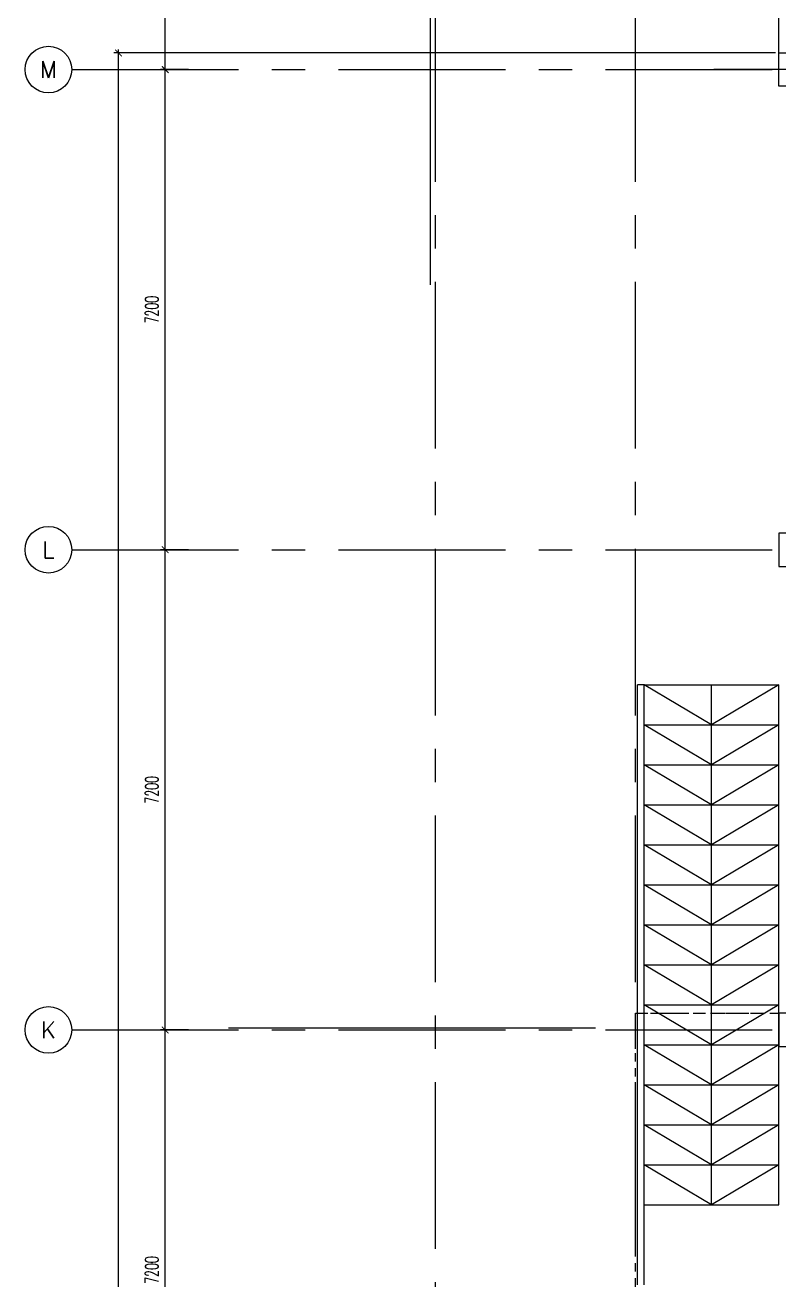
# Model space of a CAD drawing. Extents: x -0.4 to 91.7, y -13.9 to 77.4.
# Drawn here: x -0.35 to 10.95, y 45.72 to 64.54 of the extents above; entities that cross this region are included whole.
import ezdxf
from ezdxf.enums import TextEntityAlignment as Align

# ---------------------------------------------------------------- set-up
doc = ezdxf.new("R2010")
doc.units = 0
doc.header["$MEASUREMENT"] = 0
doc.header["$PDMODE"] = 3
doc.header["$PDSIZE"] = 0.1
doc.linetypes.add('CENTERX2', pattern=[4, 2.5, -0.5, 0.5, -0.5])
doc.linetypes.add('HIDDEN2', pattern=[0.1875, 0.125, -0.0625])
doc.layers.get('0').update_dxf_attribs({"color": 11, "linetype": 'CONTINUOUS'})
doc.layers.get('DEFPOINTS').update_dxf_attribs({"color": 11, "linetype": 'CONTINUOUS'})
for name, color, linetype in [('AX', 11, 'CONTINUOUS'), ('AX-CR', 11, 'CONTINUOUS'), ('AX-DIM', 11, 'CONTINUOUS'), ('AX-TXT', 11, 'CONTINUOUS'), ('AXES', 11, 'CENTERX2'), ('CANOPY-LN', 11, 'CONTINUOUS'), ('CAR-L', 11, 'CONTINUOUS'), ('COL', 11, 'CONTINUOUS'), ('Handrail', 11, 'CONTINUOUS'), ('Ramb', 11, 'CONTINUOUS')]:
    doc.layers.add(name, color=color, linetype=linetype)
doc.styles.add('ROMANS', font='ROMANS.shx', dxfattribs={"width": 0.6})
doc.dimstyles.new('STANDARD in', dxfattribs={"dimtxt": 0.2, "dimasz": 0.1, "dimexe": 0.07, "dimexo": 0.05, "dimgap": 0.1, "dimtad": 1, "dimdec": 0, "dimlfac": 1000, "dimzin": 0, "dimdsep": 46, "dimtxsty": 'ROMANS', "dimblk": 'ARCHTICK', "dimcen": 0.05, "dimdle": 0.05, "dimclrd": 7, "dimclre": 7, "dimclrt": 2, "dimadec": 0, "dimazin": 0, "dimtfac": 1, "dimtdec": 0, "dimtmove": 2, "dimatfit": 3, "dimldrblk": 'ARCHTICK', "dimfxl": 0, "dimtolj": 1, "dimtzin": 0, "dimarcsym": 0})

# ---------------------------------------------------------------- blocks, each defined once
blk = doc.blocks.new('_ARCHTICK')
at = {"color": 0, "linetype": 'ByBlock', "const_width": 0.15}
blk.add_lwpolyline([(-0.5, -0.5), (0.5, 0.5)], dxfattribs=at)
blk = doc.blocks.new('*D139')
at = {"layer": 'AX-DIM', "color": 7, "lineweight": -2}
for p, q in [((10.901, 76.113), (86.317, 76.113)), ((10.951, 63.985), (10.951, 76.183)), ((86.267, 74.743), (86.267, 76.183))]:
    blk.add_line(p, q, dxfattribs=at)
at = {"layer": 'DEFPOINTS', "color": 0}
for p in [(86.267, 76.113), (86.267, 74.693), (10.951, 63.935)]:
    blk.add_point(p, dxfattribs=at)
at = {"layer": 'AX-DIM', "color": 7, "lineweight": -2, "xscale": 0.1, "yscale": 0.1, "zscale": 0.1, "rotation": 180}
blk.add_blockref('_ARCHTICK', (10.951, 76.113), dxfattribs=at)
at = {"layer": 'AX-DIM', "color": 7, "lineweight": -2, "xscale": 0.1, "yscale": 0.1, "zscale": 0.1}
blk.add_blockref('_ARCHTICK', (86.267, 76.113), dxfattribs=at)
at = {"layer": 'AX-DIM', "color": 2, "insert": (48.609, 76.313), "char_height": 0.2, "attachment_point": 5, "style": 'ROMANS'}
blk.add_mtext('\\A1;75316', dxfattribs=at)
blk = doc.blocks.new('*D178')
at = {"layer": 'AX-DIM', "color": 7, "lineweight": -2}
for p, q in [((1.05, 4.75), (1.05, 64.17)), ((10.901, 64.12), (0.98, 64.12)), ((10.901, 4.8), (0.98, 4.8))]:
    blk.add_line(p, q, dxfattribs=at)
at = {"layer": 'DEFPOINTS', "color": 0}
for p in [(1.05, 64.12), (10.951, 64.12), (10.951, 4.8)]:
    blk.add_point(p, dxfattribs=at)
at = {"layer": 'AX-DIM', "color": 7, "lineweight": -2, "xscale": 0.1, "yscale": 0.1, "zscale": 0.1}
for p, rotation in [((1.05, 64.12), 90), ((1.05, 4.8), 270)]:
    blk.add_blockref('_ARCHTICK', p, dxfattribs=dict(at, rotation=rotation))
at = {"layer": 'AX-DIM', "color": 2, "insert": (0.85, 34.46), "char_height": 0.2, "attachment_point": 5, "rotation": 90, "style": 'ROMANS'}
blk.add_mtext('\\A1;59320', dxfattribs=at)
blk = doc.blocks.new('*D161')
at = {"layer": 'AX-DIM', "color": 7, "lineweight": -2}
for p, q in [((5.676, 76.113), (11.001, 76.113)), ((5.726, 60.64), (5.726, 76.183)), ((10.951, 63.985), (10.951, 76.183))]:
    blk.add_line(p, q, dxfattribs=at)
at = {"layer": 'DEFPOINTS', "color": 0}
for p in [(10.951, 76.113), (10.951, 63.935), (5.726, 60.59)]:
    blk.add_point(p, dxfattribs=at)
at = {"layer": 'AX-DIM', "color": 7, "lineweight": -2, "xscale": 0.1, "yscale": 0.1, "zscale": 0.1, "rotation": 180}
blk.add_blockref('_ARCHTICK', (5.726, 76.113), dxfattribs=at)
at = {"layer": 'AX-DIM', "color": 7, "lineweight": -2, "xscale": 0.1, "yscale": 0.1, "zscale": 0.1}
blk.add_blockref('_ARCHTICK', (10.951, 76.113), dxfattribs=at)
at = {"layer": 'AX-DIM', "color": 2, "insert": (8.339, 76.313), "char_height": 0.2, "attachment_point": 5, "style": 'ROMANS'}
blk.add_mtext('\\A1;5225', dxfattribs=at)
blk = doc.blocks.new('*D142')
at = {"layer": 'AX-DIM', "color": 7, "linetype": 'ByBlock', "lineweight": -2}
for p, q in [((2.1, 66.27), (1.68, 66.27)), ((1.75, 63.82), (1.75, 66.32)), ((2.1, 63.87), (1.68, 63.87))]:
    blk.add_line(p, q, dxfattribs=at)
at = {"layer": 'DEFPOINTS', "color": 0, "linetype": 'ByBlock'}
for p in [(1.75, 66.27), (2.15, 66.27), (2.15, 63.87)]:
    blk.add_point(p, dxfattribs=at)
at = {"layer": 'AX-DIM', "color": 7, "linetype": 'ByBlock', "lineweight": -2, "xscale": 0.1, "yscale": 0.1, "zscale": 0.1}
for p, rotation in [((1.75, 66.27), 90), ((1.75, 63.87), 270)]:
    blk.add_blockref('_ARCHTICK', p, dxfattribs=dict(at, rotation=rotation))
at = {"layer": 'AX-DIM', "color": 2, "linetype": 'ByBlock', "insert": (1.55, 65.07), "char_height": 0.2, "attachment_point": 5, "rotation": 90, "style": 'ROMANS'}
blk.add_mtext('\\A1;2400', dxfattribs=at)
blk = doc.blocks.new('*D187')
at = {"layer": 'AX-DIM', "color": 7, "linetype": 'ByBlock', "lineweight": -2}
for p, q in [((2.1, 56.67), (1.68, 56.67)), ((1.75, 49.42), (1.75, 56.72)), ((2.1, 49.47), (1.68, 49.47))]:
    blk.add_line(p, q, dxfattribs=at)
at = {"layer": 'DEFPOINTS', "color": 0, "linetype": 'ByBlock'}
for p in [(1.75, 56.67), (2.15, 56.67), (2.15, 49.47)]:
    blk.add_point(p, dxfattribs=at)
at = {"layer": 'AX-DIM', "color": 7, "linetype": 'ByBlock', "lineweight": -2, "xscale": 0.1, "yscale": 0.1, "zscale": 0.1}
for p, rotation in [((1.75, 56.67), 90), ((1.75, 49.47), 270)]:
    blk.add_blockref('_ARCHTICK', p, dxfattribs=dict(at, rotation=rotation))
at = {"layer": 'AX-DIM', "color": 2, "linetype": 'ByBlock', "insert": (1.55, 53.07), "char_height": 0.2, "attachment_point": 5, "rotation": 90, "style": 'ROMANS'}
blk.add_mtext('\\A1;7200', dxfattribs=at)
blk = doc.blocks.new('*D188')
at = {"layer": 'AX-DIM', "color": 7, "linetype": 'ByBlock', "lineweight": -2}
for p, q in [((1.75, 42.22), (1.75, 49.52)), ((2.1, 49.47), (1.68, 49.47)), ((2.1, 42.27), (1.68, 42.27))]:
    blk.add_line(p, q, dxfattribs=at)
at = {"layer": 'DEFPOINTS', "color": 0, "linetype": 'ByBlock'}
for p in [(1.75, 49.47), (2.15, 49.47), (2.15, 42.27)]:
    blk.add_point(p, dxfattribs=at)
at = {"layer": 'AX-DIM', "color": 7, "linetype": 'ByBlock', "lineweight": -2, "xscale": 0.1, "yscale": 0.1, "zscale": 0.1}
for p, rotation in [((1.75, 49.47), 90), ((1.75, 42.27), 270)]:
    blk.add_blockref('_ARCHTICK', p, dxfattribs=dict(at, rotation=rotation))
at = {"layer": 'AX-DIM', "color": 2, "linetype": 'ByBlock', "insert": (1.55, 45.87), "char_height": 0.2, "attachment_point": 5, "rotation": 90, "style": 'ROMANS'}
blk.add_mtext('\\A1;7200', dxfattribs=at)
blk = doc.blocks.new('AXL')
at = {"layer": 'AX-CR'}
blk.add_circle((-350, 0), 350, dxfattribs=at)
at = {"layer": 'AX-TXT', "style": 'ROMANS'}
blk.add_attdef('AX', text='', height=250, dxfattribs=at).set_placement((-350, 0), align=Align.MIDDLE)
blk = doc.blocks.new('*D190')
at = {"layer": 'AX-DIM', "color": 7, "linetype": 'ByBlock', "lineweight": -2}
for p, q in [((2.1, 63.87), (1.68, 63.87)), ((1.75, 56.62), (1.75, 63.92)), ((2.1, 56.67), (1.68, 56.67))]:
    blk.add_line(p, q, dxfattribs=at)
at = {"layer": 'DEFPOINTS', "color": 0, "linetype": 'ByBlock'}
for p in [(1.75, 63.87), (2.15, 63.87), (2.15, 56.67)]:
    blk.add_point(p, dxfattribs=at)
at = {"layer": 'AX-DIM', "color": 7, "linetype": 'ByBlock', "lineweight": -2, "xscale": 0.1, "yscale": 0.1, "zscale": 0.1}
for p, rotation in [((1.75, 63.87), 90), ((1.75, 56.67), 270)]:
    blk.add_blockref('_ARCHTICK', p, dxfattribs=dict(at, rotation=rotation))
at = {"layer": 'AX-DIM', "color": 2, "linetype": 'ByBlock', "insert": (1.55, 60.27), "char_height": 0.2, "attachment_point": 5, "rotation": 90, "style": 'ROMANS'}
blk.add_mtext('\\A1;7200', dxfattribs=at)
blk = doc.blocks.new('COL50')
at = {"layer": 'COL'}
blk.add_lwpolyline([(-250, 250), (-250, -250), (250, -250), (250, 250)], close=True, dxfattribs=at)

msp = doc.modelspace()

# ---------------------------------------------------------------- linework, layer by layer
at = {"layer": 'AXES'}
for p, q in [((5.8014, -1.8143), (5.8014, 76.6632)), ((8.8014, -1.8143), (8.8014, 76.6632)), ((0.35, 63.87), (69.4414, 63.87)), ((12.4014, 63.87), (9.975, 63.87)), ((0.35, 56.67), (69.4414, 56.67)), ((0.35, 49.47), (69.4414, 49.47))]:
    msp.add_line(p, q, dxfattribs=at)
at = {"layer": 'CANOPY-LN', "linetype": 'HIDDEN2'}
for p, q in [((8.8014, 42.02), (8.8014, 49.72)), ((8.8014, 49.72), (10.9514, 49.72))]:
    msp.add_line(p, q, dxfattribs=at)
at = {"layer": 'CANOPY-LN', "linetype": 'HIDDEN2', "ltscale": 1.5}
msp.add_line((8.8014, 49.72), (10.9514, 49.72), dxfattribs=at)
at = {"layer": 'CAR-L'}
msp.add_line((2.7001, 49.5), (8.2001, 49.5), dxfattribs=at)
at = {"layer": 'COL'}
msp.add_lwpolyline([(10.9514, 63.62), (10.9514, 64.12), (11.4514, 64.12), (11.4514, 63.62)], close=True, dxfattribs=at)
at = {"layer": 'Handrail'}
for p, q in [((8.8305, 45.645), (8.8305, 54.645)), ((8.9305, 54.645), (8.8305, 54.645)), ((8.9305, 45.645), (8.9305, 54.645)), ((10.9514, 46.845), (10.9514, 54.645))]:
    msp.add_line(p, q, dxfattribs=at)
at = {"layer": 'Ramb'}
for p, q in [((8.9314, 54.645), (10.9514, 54.645)), ((9.9414, 54.045), (8.9314, 54.645)), ((9.9414, 46.845), (9.9414, 54.645)), ((10.9514, 54.645), (9.9414, 54.045)), ((8.9314, 54.045), (10.9514, 54.045)), ((9.9414, 53.445), (8.9314, 54.045)), ((10.9514, 54.045), (9.9414, 53.445)), ((8.9314, 53.445), (10.9514, 53.445)), ((9.9414, 52.845), (8.9314, 53.445)), ((10.9514, 53.445), (9.9414, 52.845)), ((8.9314, 52.845), (10.9514, 52.845)), ((9.9414, 52.245), (8.9314, 52.845)), ((10.9514, 52.845), (9.9414, 52.245)), ((8.9314, 52.245), (10.9514, 52.245)), ((9.9414, 51.645), (8.9314, 52.245)), ((10.9514, 52.245), (9.9414, 51.645)), ((8.9314, 51.645), (10.9514, 51.645)), ((9.9414, 51.045), (8.9314, 51.645)), ((10.9514, 51.645), (9.9414, 51.045)), ((8.9314, 51.045), (10.9514, 51.045)), ((9.9414, 50.445), (8.9314, 51.045)), ((10.9514, 51.045), (9.9414, 50.445)), ((8.9314, 50.445), (10.9514, 50.445)), ((9.9414, 49.845), (8.9314, 50.445)), ((10.9514, 50.445), (9.9414, 49.845)), ((8.9314, 49.845), (10.9514, 49.845)), ((9.9414, 49.245), (8.9314, 49.845)), ((10.9514, 49.845), (9.9414, 49.245)), ((8.9314, 49.245), (10.9514, 49.245)), ((9.9414, 48.645), (8.9314, 49.245)), ((10.9514, 49.245), (9.9414, 48.645)), ((8.9314, 48.645), (10.9514, 48.645)), ((9.9414, 48.045), (8.9314, 48.645)), ((10.9514, 48.645), (9.9414, 48.045)), ((8.9314, 48.045), (10.9514, 48.045)), ((9.9414, 47.445), (8.9314, 48.045)), ((10.9514, 48.045), (9.9414, 47.445)), ((8.9314, 47.445), (10.9514, 47.445)), ((9.9414, 46.845), (8.9314, 47.445)), ((10.9514, 47.445), (9.9414, 46.845)), ((8.9314, 46.845), (10.9514, 46.845))]:
    msp.add_line(p, q, dxfattribs=at)

# ---------------------------------------------------------------- block references
at = {"layer": 'AX', "xscale": 0.001000000047497451, "yscale": 0.0009999999892897904, "zscale": 0.001}
for p, values in [((0.35, 63.87), {'AX': 'M'}), ((0.35, 56.67), {'AX': 'L'}), ((0.35, 49.47), {'AX': 'K'})]:
    msp.add_blockref('AXL', p, dxfattribs=at).add_auto_attribs(values)
at = {"layer": 'COL', "xscale": 0.001000000047497451, "yscale": 0.0009999999892897904, "zscale": 0.001}
for p in [(11.2014, 56.67), (11.2014, 49.47)]:
    msp.add_blockref('COL50', p, dxfattribs=at)

# ---------------------------------------------------------------- dimensions: what is measured, and where the dimension line sits
at = {"layer": 'AX-DIM'}
for base, p1, p2, picture, middle in [((10.9514, 76.113), (5.7264, 60.5897), (10.9514, 63.9346), '*D161', (8.3389, 76.313)), ((86.2675, 76.113), (10.9514, 63.9346), (86.2675, 74.6929), '*D139', (48.6094, 76.313))]:
    dim = msp.add_linear_dim(base=base, p1=p1, p2=p2, dimstyle='STANDARD in', dxfattribs=at)
    dim.commit()
    dim.dimension.update_dxf_attribs({"geometry": picture, "text_midpoint": middle})
at = {"layer": 'AX-DIM', "linetype": 'ByBlock'}
dim = msp.add_linear_dim(base=(1.75, 66.27), p1=(2.15, 63.87), p2=(2.15, 66.27), angle=90, dimstyle='STANDARD in', dxfattribs=at)
dim.commit()
dim.dimension.update_dxf_attribs({"geometry": '*D142', "text_midpoint": (1.55, 65.07)})
at = {"layer": 'AX-DIM'}
dim = msp.add_linear_dim(base=(1.05, 64.12), p1=(10.9514, 4.8), p2=(10.9514, 64.12), angle=90, dimstyle='STANDARD in', dxfattribs=at)
dim.commit()
dim.dimension.update_dxf_attribs({"geometry": '*D178', "text_midpoint": (0.85, 34.46)})
at = {"layer": 'AX-DIM', "color": 1, "linetype": 'ByBlock'}
for base, p1, p2, picture, middle in [((1.75, 63.87), (2.15, 56.67), (2.15, 63.87), '*D190', (1.55, 60.27)), ((1.75, 56.67), (2.15, 49.47), (2.15, 56.67), '*D187', (1.55, 53.07)), ((1.75, 49.47), (2.15, 42.27), (2.15, 49.47), '*D188', (1.55, 45.87))]:
    dim = msp.add_linear_dim(base=base, p1=p1, p2=p2, angle=90, dimstyle='STANDARD in', dxfattribs=at)
    dim.commit()
    dim.dimension.update_dxf_attribs({"geometry": picture, "text_midpoint": middle})

doc.saveas('drawing.dxf')
